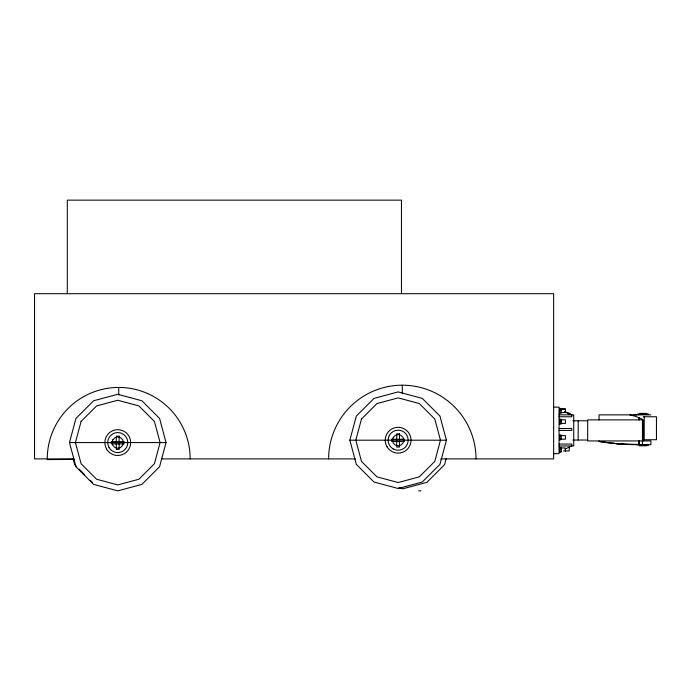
<?xml version="1.0" encoding="UTF-8"?>
<svg xmlns="http://www.w3.org/2000/svg" width="691" height="691" viewBox="0 0 691 691"><rect width="100%" height="100%" fill="white"/><g stroke="black" fill="none" stroke-linecap="round" stroke-linejoin="round"><path stroke-width="1.04" d="M69.471 442.577L75.941 418.435L93.613 400.763L117.755 394.293L141.897 400.763L159.578 418.435L166.047 442.577L159.578 466.719L141.897 484.391L117.755 490.86L93.613 484.391L75.941 466.719L69.471 442.577L166.047 442.577M349.853 440.202L356.323 416.06L373.995 398.387L398.137 391.918L422.279 398.387L439.951 416.06L446.421 440.202L439.951 464.352L422.279 482.024L398.137 488.494L373.995 482.024L356.323 464.352L349.853 440.202L446.421 440.202M446.213 458.625L444.589 464.663L426.917 482.335L402.775 488.805L398.75 487.734M564.936 449.09L571.803 445.98L571.803 444.054L559.054 444.054M636.048 414.963L636.575 414.859M47.264 459.627L73.928 459.351M553.638 407.146L559.054 407.146L559.054 453.676L553.638 453.676M559.77 408.45L561.213 408.45L561.213 413.14L559.77 413.14M559.77 408.545L561.213 408.545M561.213 409.003L565.428 409.003L565.428 412.587L561.213 412.587M561.213 409.107L565.428 409.107M559.77 410.083L561.213 410.083M559.77 412.432L561.213 412.432M567.138 413.037L569.272 413.037M639.469 413.417L646.923 413.417M568.313 413.883L570.239 413.883M637.793 414.134L648.599 414.134M559.054 414.842L573.729 414.842L573.729 445.98L559.054 445.98M650.879 414.859L599.08 414.859L599.08 419.886M559.054 416.768L571.803 416.768L571.803 414.842L564.512 411.473M643.191 416.759L656.45 416.759L656.45 439.735L643.191 439.735M559.77 419.273L561.213 419.273L561.213 423.972L559.77 423.972M561.213 419.834L565.428 419.834L565.428 423.41L561.213 423.41M572.839 420.784L587.678 420.784M559.77 420.914L561.213 420.914M559.77 423.255L561.213 423.255M559.054 428.489L571.803 428.489L571.803 430.415L559.054 430.415M559.77 435.036L561.213 435.036L561.213 439.726L559.77 439.726M561.213 435.589L565.428 435.589L565.428 439.174L561.213 439.174M559.77 436.669L561.213 436.669M559.77 439.018L561.213 439.018M572.839 440.037L587.678 440.037M620.838 443.985A260.965 260.965 0 0 1 599.08 441.437A259.35 259.35 0 0 0 620.613 443.968L650.879 444.728L650.879 440.936L587.678 440.936L587.678 419.886L643.191 419.886L643.191 440.936M637.793 445.177L648.599 445.177M639.469 445.773L646.923 445.773M559.77 447.405L561.213 447.405L561.213 452.095L559.77 452.095M561.213 447.967L565.428 447.967L565.428 451.543M559.77 449.038L561.213 449.038M563.502 450.912L569.272 450.912L569.272 446.965M559.77 451.387L561.213 451.387M73.928 458.893L34.55 458.893L34.55 293.692L553.638 293.692L553.638 458.893L440.685 458.893M161.383 458.893L355.416 458.893M418.573 490.86L420.854 490.86M612.667 443.242L614.541 443.432A269.455 269.455 0 0 0 623.999 444.209M629.907 414.859L636.627 416.673L642.44 419.273L642.44 444.728M76.2 466.235L74.732 464.767L73.108 458.729M79.145 469.18L84.302 474.337M90.193 480.228L92.404 482.439M644.228 416.759L644.228 439.735M639.21 417.684L639.21 419.886M639.21 440.936L639.21 444.728M638.795 417.511L638.795 419.886M638.795 440.936L638.795 444.728M638.285 414.134L638.285 414.859M599.08 440.936L599.08 441.428M578.177 420.784L578.177 440.037M559.77 408.269L559.77 413.322M559.77 419.1L559.77 424.153M559.77 434.855L559.77 439.908M559.77 447.224L559.77 452.277M476.013 458.893A73.695 73.695 0 0 0 402.317 385.198L402.317 393.74M401.462 293.692L401.462 200.14L67.303 200.14L67.303 293.692M190.18 458.893A71.458 71.458 0 0 0 118.722 387.435L118.722 394.898M47.264 458.893A71.458 71.458 0 0 1 118.722 387.435M328.622 458.893A73.695 73.695 0 0 1 402.317 385.198M636.748 444.728A272.945 272.945 0 0 1 614.541 443.441M633.206 414.971A70.162 70.162 0 0 1 635.262 414.859M81.097 421.415L75.423 442.577L81.097 463.739L96.593 479.234L117.755 484.909L138.926 479.234L154.413 463.739L160.087 442.577L154.413 421.415L138.926 405.919L117.755 400.244L96.593 405.919L81.097 421.415M112.866 439.752L112.115 442.577L112.866 445.401L114.931 447.466L117.755 448.226L120.579 447.466L122.644 445.401L123.404 442.577L122.644 439.752L120.579 437.688L117.755 436.928L114.931 437.688L112.866 439.752M361.479 419.04L355.805 440.202L361.479 461.372L376.975 476.868L398.137 482.534L419.299 476.868L434.794 461.372L440.469 440.202L434.794 419.04L419.299 403.544L398.137 397.878L376.975 403.544L361.479 419.04M393.248 437.386L392.488 440.202L393.248 443.026L395.312 445.09L398.137 445.85L400.961 445.09L403.026 443.026L403.786 440.202L403.026 437.386L400.961 435.313L398.137 434.561L395.312 435.313L393.248 437.386M399.493 433.827L396.694 433.827L396.694 447.051L399.493 447.051L399.493 433.827M119.12 436.194L116.313 436.194L116.313 449.418L119.12 449.418L119.12 436.194M404.347 439.251L391.659 439.251L391.659 441.532L404.347 441.532L404.347 439.251M123.974 441.618L111.277 441.618L111.277 443.898L123.974 443.898L123.974 441.618M109.083 447.587A10.02 10.02 0 0 0 126.436 447.587A10.02 10.02 0 0 0 117.755 432.557A10.02 10.02 0 0 0 109.083 447.587M106.587 449.029A12.896 12.896 0 0 0 128.923 449.029A12.896 12.896 0 0 0 117.755 429.681A12.896 12.896 0 0 0 106.587 449.029M393.127 448.882A10.02 10.02 0 0 0 408.156 440.202A10.02 10.02 0 0 0 393.127 431.53A10.02 10.02 0 0 0 393.127 448.882M386.969 446.654A12.896 12.896 0 0 0 409.305 446.654A12.896 12.896 0 0 0 398.137 427.306A12.896 12.896 0 0 0 386.969 446.654"/></g></svg>
